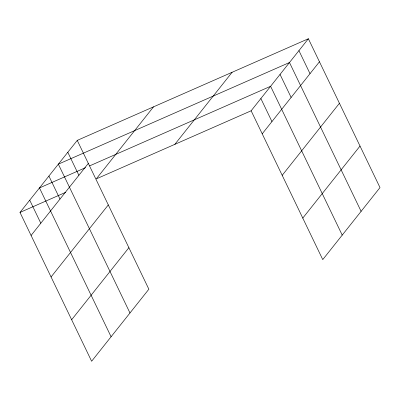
<?xml version="1.0" encoding="UTF-8"?>
<svg xmlns="http://www.w3.org/2000/svg" width="400" height="400" viewBox="0 0 400 400"><rect width="100%" height="100%" fill="white"/><g stroke="black" fill="none" stroke-linecap="round" stroke-linejoin="round"><path stroke-width="0.6" d="M77.245 140.39L148.865 289.21L91.625 361.25L20 212.43L77.245 140.39L308.375 38.75L380 187.57L322.755 259.61L251.135 110.79L308.375 38.75M31.08 235.455L88.325 163.415M153.52 106.845L96.275 178.89L251.135 110.79M51.06 276.97L108.305 204.925M174.86 144.33L232.105 72.29M71.645 319.74L128.89 247.695M262.215 133.815L319.46 61.775M282.195 175.33L339.435 103.285M302.775 218.1L360.02 146.055M85.57 167.66L39.465 187.935L111.085 336.755M89.555 165.91L270.595 86.295L342.22 235.115M20 212.43L65.535 192.405M298.93 50.635L310.015 73.66M361.11 211.345L289.485 62.525L58.355 164.16L129.975 312.985M280.04 74.41L291.125 97.435M260.865 98.545L271.945 121.57M67.8 152.275L78.88 175.3M48.91 176.05L59.99 199.075M29.73 200.185L40.815 223.21"/></g></svg>
